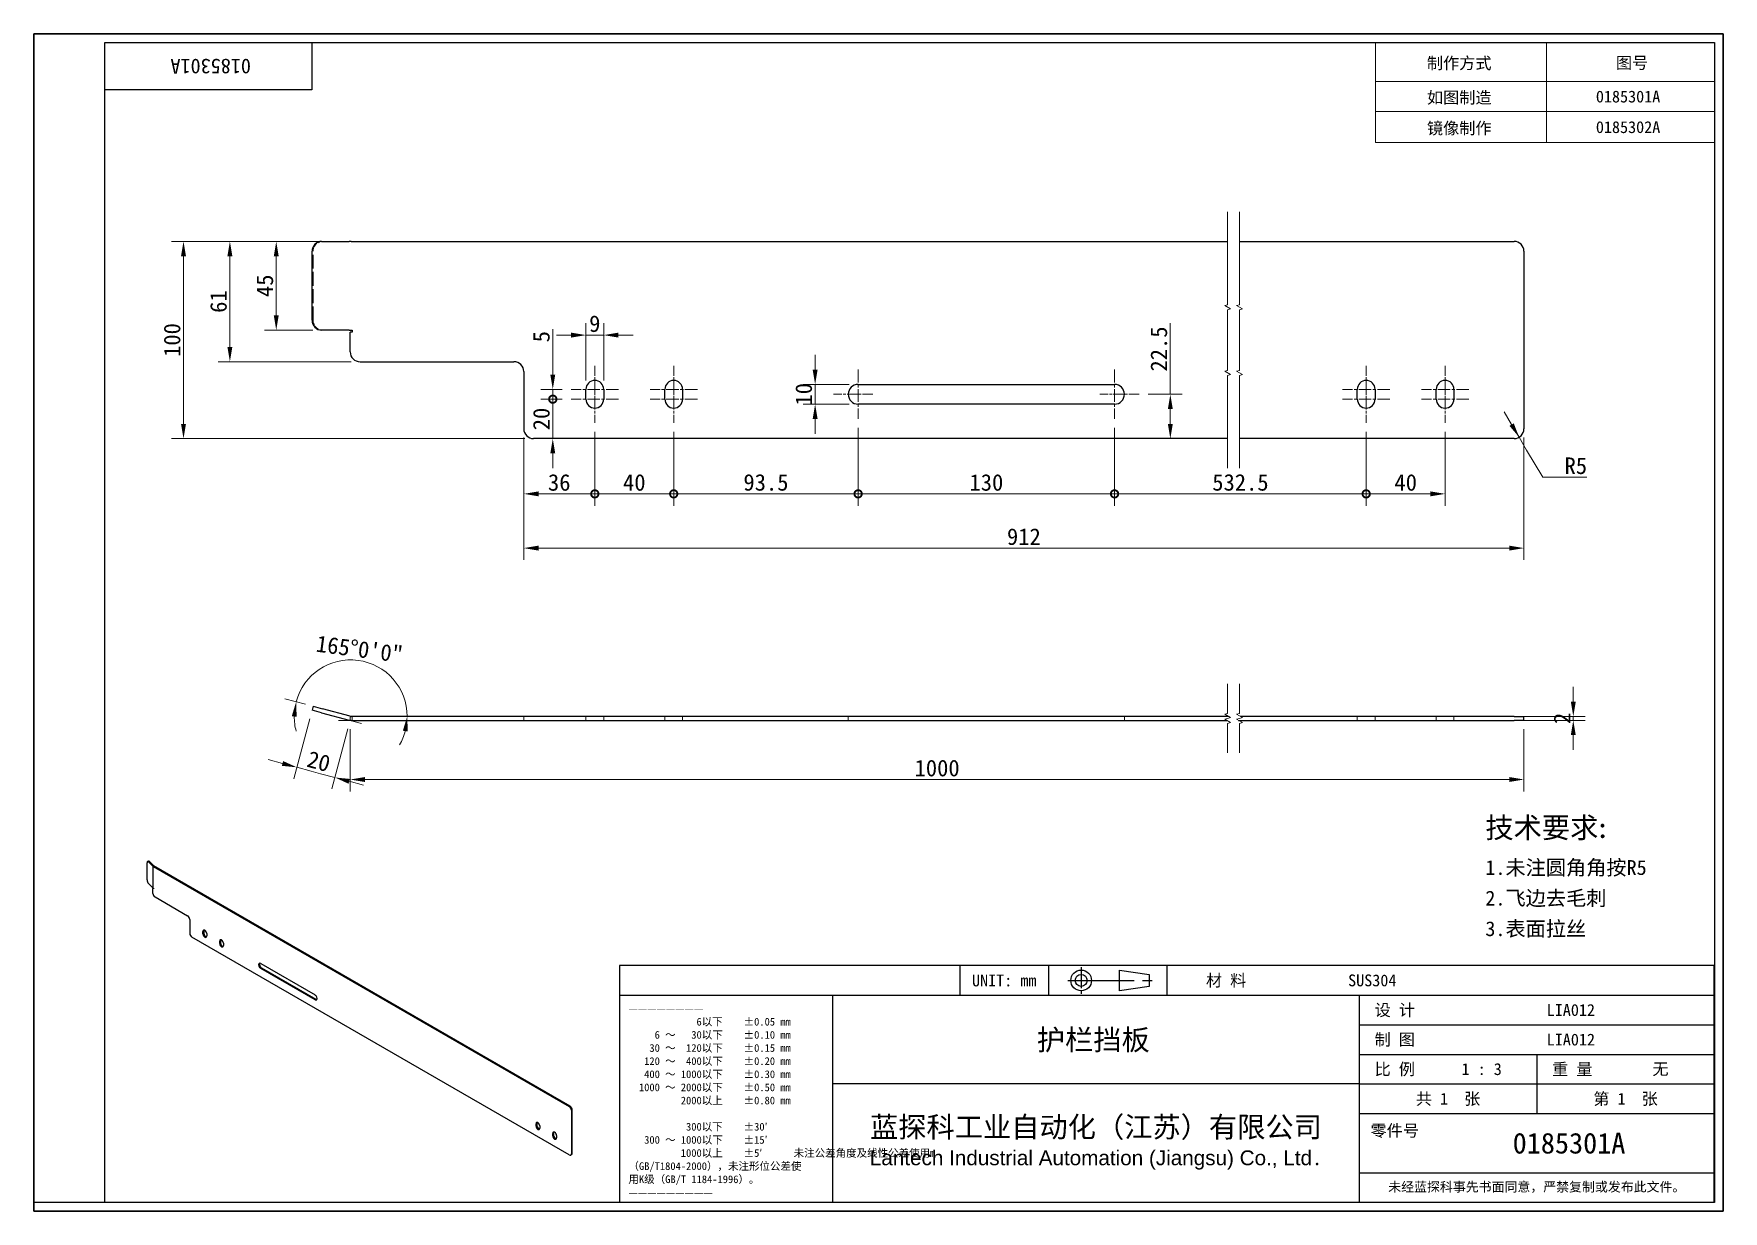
# Model space of a CAD drawing. Header units: millimetres. Extents: x 18 to 875, y 16 to 614.
import ezdxf
from ezdxf.enums import TextEntityAlignment as Align

# ---------------------------------------------------------------- set-up
doc = ezdxf.new("R2010")
doc.units = ezdxf.units.MM
doc.header["$LTSCALE"] = 3
doc.linetypes.add('CHAIN', pattern=[0.3543, 0.2362, -0.0295, 0.0591, -0.0295])
doc.linetypes.add('DASHED', pattern=[0.2067, 0.1654, -0.0413])
for name, color, linetype, lineweight in [('1', 7, 'Continuous', 18), ('可见 (ISO)', 7, 'Continuous', 25), ('可见窄的 (ISO)', 7, 'Continuous', 18), ('图框 (ISO)', 7, 'Continuous', 35), ('标题 (ISO)', 7, 'Continuous', 25)]:
    doc.layers.add(name, color=color, linetype=linetype, lineweight=lineweight)
for name, color, linetype, lineweight, true_color in [('中心标记 (ISO)', 1, 'CHAIN', 18, 0xc2ff0000), ('尺寸 (ISO)', 7, 'Continuous', 18, 0xc2008000), ('折线 (ISO)', 7, 'Continuous', 18, 0xc2008000), ('符号 (ISO)', 7, 'Continuous', 18, 0xc2008000), ('隐藏 (ISO)', 5, 'DASHED', 18, 0xc20000ff)]:
    doc.layers.add(name, color=color, linetype=linetype, lineweight=lineweight, true_color=true_color)
doc.styles.add('文本样式164', font='SimSun.ttf')
doc.styles.add('文本样式165', font='SimSun.ttf')
doc.styles.add('文本样式74', font='SimSun.ttf')
doc.styles.add('最新国标', font='simfang.ttf')
doc.styles.add('注释文本 (ISO)', font='simfang.ttf')
doc.dimstyles.new('默认 (GB)', dxfattribs={"dimscale": 3, "dimtxt": 2.8, "dimasz": 2.5, "dimexe": 2, "dimexo": 1.5, "dimgap": 0.5, "dimtad": 1, "dimtoh": 1, "dimdsep": 46, "dimtxsty": '最新国标', "dimcen": 0.09, "dimdle": 10, "dimaunit": 1, "dimadec": 3, "dimazin": 2, "dimtfac": 0.535714, "dimtdec": 3, "dimtmove": 0, "dimatfit": 3, "dimfxl": 1, "dimtolj": 1, "dimlwd": -1, "dimlwe": -1, "dimarcsym": 0})

# ---------------------------------------------------------------- blocks, each defined once
blk = doc.blocks.new('图框 最新国标')
at = {"layer": '图框 (ISO)'}
for p, q in [((6, 7), (6, 204.5)), ((6, 204.5), (291.5, 204.5)), ((291.5, 204.5), (291.5, 5.5)), ((6, 7), (6, 5.5)), ((6, 7), (6, 5.5)), ((291.5, 5.5), (6, 5.5))]:
    blk.add_line(p, q, dxfattribs=at)
at = {"layer": '图框 (ISO)', "color": 7, "linetype": 'Continuous', "lineweight": 25}
for p, q in [((18, 203), (290, 203)), ((18, 7), (18, 203)), ((18, 203), (290, 203)), ((53, 203), (53, 195)), ((290, 203), (290, 7)), ((290, 203), (290, 7)), ((53, 195), (18, 195)), ((290, 7), (6, 7)), ((290, 7), (18, 7))]:
    blk.add_line(p, q, dxfattribs=at)
at = {"layer": '图框 (ISO)', "style": '文本样式74'}
blk.add_attdef('零件代号_001', (42.7, 200.25), '', height=2.5, rotation=180, dxfattribs=at)
blk = doc.blocks.new('标题栏 最新国标')
at = {"layer": '标题 (ISO)'}
for p, q in [((381.98, -183.84), (196.98, -183.84)), ((196.98, -183.84), (196.98, -223.84)), ((254.48, -183.84), (254.48, -188.84)), ((269.48, -183.84), (269.48, -188.84)), ((281.48, -188.09), (281.48, -184.59)), ((281.48, -184.59), (286.48, -185.34)), ((286.48, -185.34), (286.48, -187.34)), ((289.48, -183.84), (289.48, -188.84)), ((381.98, -223.84), (381.98, -183.84)), ((383.48, -183.84), (383.48, -225.34)), ((286.48, -187.34), (281.48, -188.09)), ((196.98, -188.84), (381.98, -188.84)), ((232.98, -188.84), (232.98, -223.84)), ((321.98, -188.84), (321.98, -223.84)), ((321.98, -193.84), (381.98, -193.84)), ((321.98, -198.84), (381.98, -198.84)), ((351.98, -198.84), (351.98, -208.84)), ((321.98, -203.84), (232.98, -203.84)), ((321.98, -203.84), (381.98, -203.84)), ((321.98, -208.84), (381.98, -208.84)), ((321.98, -218.84), (381.98, -218.84)), ((196.98, -223.84), (381.98, -223.84)), ((383.48, -225.34), (196.98, -225.34))]:
    blk.add_line(p, q, dxfattribs=at)
at = {"layer": '标题 (ISO)', "linetype": 'CHAIN', "ltscale": 5.000333}
blk.add_line((274.98, -184.09), (274.98, -188.59), dxfattribs=at)
at = {"layer": '标题 (ISO)', "linetype": 'CHAIN', "ltscale": 15.834605}
blk.add_line((272.73, -186.34), (286.98, -186.34), dxfattribs=at)
at = {"layer": '标题 (ISO)'}
for radius in [1.75, 1]:
    blk.add_circle((274.98, -186.34), radius, dxfattribs=at)
at = {"layer": '1', "style": '文本样式164'}
for s, p in [('UNIT: mm', (261.98, -186.34)), ('材 料', (299.48, -186.34)), ('设 计', (327.98, -191.34)), ('制 图', (327.98, -196.34)), ('比 例', (327.98, -201.34)), ('重 量', (357.98, -201.34)), ('共 1  张', (336.98, -206.34)), ('第 1  张', (366.98, -206.34))]:
    blk.add_text(s, height=2, dxfattribs=at).set_placement(p, align=Align.MIDDLE_CENTER)
at = {"layer": '标题 (ISO)', "style": '注释文本 (ISO)'}
for s, insert, char_height, attachment_point, line_spacing_factor in [('————————\\P}\\fSimSun|b0|i0;{\\H1.3000;             6以下    ±0.05 mm\\P}\\fSimSun|b0|i0;{\\H1.3000;     6 ～   30以下    ±0.10 mm\\P}\\fSimSun|b0|i0;{\\H1.3000;    30 ～  120以下    ±0.15 mm\\P}\\fSimSun|b0|i0;{\\H1.3000;   120 ～  400以下    ±0.20 mm\\P}\\fSimSun|b0|i0;{\\H1.3000;   400 ～ 1000以下    ±0.30 mm\\P}\\fSimSun|b0|i0;{\\H1.3000;  1000 ～ 2000以下    ±0.50 mm\\P}\\fSimSun|b0|i0;{\\H1.3000;          2000以上    ±0.80 mm\\P}\\fSimSun|b0|i0;{\\H1.3000;\\P}\\fSimSun|b0|i0;{\\H1.3000;           300以下    ±30′\\P}\\fSimSun|b0|i0;{\\H1.3000;   300 ～ 1000以下    ±15′\\P}\\fSimSun|b0|i0;{\\H1.3000;          1000以上    ±5′}\\fSimSun|b0|i0;{\\H1.3000;      未注公差角度及线性公差使用m\\P}\\fSimSun|b0|i0;{\\H1.3000;（GB/T1804-2000），未注形位公差使\\P}\\fSimSun|b0|i0;{\\H1.3000;用K级（GB/T 1184-1996）。\\P}\\fSimSun|b0|i0;{\\H1.3000;—————————', (198.48, -206.63), 1.3, 4, 1.023913), ('{\\fMicrosoft YaHei|b0|i0|c134|p34;\\H1.75x;蓝探科工业自动化（江苏）有限公司\\P\\fArial|b0|i0|c0|p34;\\H0.71429x;Lantech Industrial Automation (Jiangsu) Co., Ltd\\fFangSong|b0|i0|c134|p49;.\\H1.15195x; }', (277.48, -213.84), 2, 5, 0.978695)]:
    blk.add_mtext(s, dxfattribs=dict(at, insert=insert, char_height=char_height, attachment_point=attachment_point, line_spacing_factor=line_spacing_factor))
at = {"layer": '标题 (ISO)', "attachment_point": 5, "style": '注释文本 (ISO)'}
for s, insert, char_height in [('\\fFangSong|b0|i0;零件号', (327.98, -211.84), 2), ('\\fSimSun|b0|i0;{\\H1.6000;未经蓝探科事先书面同意，严禁复制或发布此文件。}', (351.98, -221.34), 1.6)]:
    blk.add_mtext(s, dxfattribs=dict(at, insert=insert, char_height=char_height))
at = {"layer": '标题 (ISO)'}
for tag, p, height, style in [('材料_001', (320.09, -187.33), 2, '注释文本 (ISO)'), ('设计人_001', (353.65, -192.33), 2, '注释文本 (ISO)'), ('库存编号_001', (267.48, -198.12), 3.5, '文本样式165'), ('设计人_001', (353.65, -197.33), 2, '注释文本 (ISO)'), ('视图比例_001', (339.26, -202.33), 2, '注释文本 (ISO)'), ('质量\\P3;_001', (371.53, -202.3), 2, '注释文本 (ISO)'), ('零件代号_001', (347.9, -215.59), 3.5, '文本样式165')]:
    blk.add_attdef(tag, p, '', height=height, dxfattribs=dict(at, style=style))
blk = doc.blocks.new('*D5')
at = {"layer": 'Defpoints', "color": 0}
for p in [(178.95, 508.22), (140.92, 463.22), (163.93, 463.22)]:
    blk.add_point(p, dxfattribs=at)
at = {"layer": '尺寸 (ISO)', "color": 116, "true_color": 0x000000}
for p, q in [((174.45, 508.22), (134.92, 508.22)), ((140.92, 500.72), (140.92, 470.72)), ((159.43, 463.22), (134.92, 463.22))]:
    blk.add_line(p, q, dxfattribs=at)
for points in [[(139.67, 500.72), (142.17, 500.72), (140.92, 508.22)], [(139.67, 470.72), (142.17, 470.72), (140.92, 463.22)]]:
    blk.add_solid(points, dxfattribs=at)
at = {"layer": '尺寸 (ISO)', "insert": (135.17, 485.72), "char_height": 8.4, "attachment_point": 5, "rotation": 90, "style": '最新国标'}
blk.add_mtext('\\A1;45', dxfattribs=at)
blk = doc.blocks.new('*D6')
at = {"layer": 'Defpoints', "color": 0}
for p in [(178.95, 508.22), (117.42, 447.22), (183.42, 447.22)]:
    blk.add_point(p, dxfattribs=at)
at = {"layer": '尺寸 (ISO)', "color": 116, "true_color": 0x000000}
for p, q in [((174.45, 508.22), (111.42, 508.22)), ((117.42, 500.72), (117.42, 454.72)), ((178.92, 447.22), (111.42, 447.22))]:
    blk.add_line(p, q, dxfattribs=at)
for points in [[(116.17, 500.72), (118.67, 500.72), (117.42, 508.22)], [(116.17, 454.72), (118.67, 454.72), (117.42, 447.22)]]:
    blk.add_solid(points, dxfattribs=at)
at = {"layer": '尺寸 (ISO)', "insert": (111.67, 477.72), "char_height": 8.4, "attachment_point": 5, "rotation": 90, "style": '最新国标'}
blk.add_mtext('\\A1;61', dxfattribs=at)
blk = doc.blocks.new('*D7')
at = {"layer": 'Defpoints', "color": 0}
for p in [(178.95, 508.22), (93.9, 408.22), (271.42, 408.22)]:
    blk.add_point(p, dxfattribs=at)
at = {"layer": '尺寸 (ISO)', "color": 116, "true_color": 0x000000}
for p, q in [((174.45, 508.22), (87.9, 508.22)), ((93.9, 500.72), (93.9, 415.72)), ((266.92, 408.22), (87.9, 408.22))]:
    blk.add_line(p, q, dxfattribs=at)
for points in [[(92.65, 500.72), (95.15, 500.72), (93.9, 508.22)], [(92.65, 415.72), (95.15, 415.72), (93.9, 408.22)]]:
    blk.add_solid(points, dxfattribs=at)
at = {"layer": '尺寸 (ISO)', "insert": (88.15, 458.22), "char_height": 8.4, "attachment_point": 5, "rotation": 90, "style": '最新国标'}
blk.add_mtext('\\A1;100', dxfattribs=at)
blk = doc.blocks.new('_DotSmall')
at = {"color": 0, "linetype": 'ByBlock', "const_width": 0.5}
blk.add_lwpolyline([(-0.0625, 0, 1), (0.0625, 0, 1)], format="xyb", close=True, dxfattribs=at)
blk = doc.blocks.new('*D8')
at = {"layer": 'Defpoints', "color": 0}
for p in [(266.42, 413.22), (302.42, 416.22), (302.42, 380.22)]:
    blk.add_point(p, dxfattribs=at)
at = {"layer": '尺寸 (ISO)', "color": 116, "true_color": 0x000000}
for p, q in [((302.42, 411.72), (302.42, 374.22)), ((266.42, 408.72), (266.42, 374.22)), ((273.92, 380.22), (302.42, 380.22))]:
    blk.add_line(p, q, dxfattribs=at)
blk.add_solid([(273.92, 381.47), (273.92, 378.97), (266.42, 380.22)], dxfattribs=at)
at = {"layer": '尺寸 (ISO)', "color": 116, "true_color": 0x000000, "xscale": 7.5, "yscale": 7.5, "zscale": 7.5}
blk.add_blockref('_DotSmall', (302.42, 380.22), dxfattribs=at)
at = {"layer": '尺寸 (ISO)', "insert": (284.39, 385.96), "char_height": 8.4, "attachment_point": 5, "style": '最新国标'}
blk.add_mtext('\\A1;36', dxfattribs=at)
blk = doc.blocks.new('*D10')
at = {"layer": 'Defpoints', "color": 0}
for p in [(302.42, 416.22), (342.42, 416.22), (342.42, 380.22)]:
    blk.add_point(p, dxfattribs=at)
at = {"layer": '尺寸 (ISO)', "color": 116, "true_color": 0x000000}
for p, q in [((302.42, 411.72), (302.42, 374.22)), ((342.42, 411.72), (342.42, 374.22)), ((302.42, 380.22), (342.42, 380.22))]:
    blk.add_line(p, q, dxfattribs=at)
at = {"layer": '尺寸 (ISO)', "color": 116, "true_color": 0x000000, "xscale": 7.5, "yscale": 7.5, "zscale": 7.5, "rotation": 180}
blk.add_blockref('_DotSmall', (302.42, 380.22), dxfattribs=at)
at = {"layer": '尺寸 (ISO)', "color": 116, "true_color": 0x000000, "xscale": 7.5, "yscale": 7.5, "zscale": 7.5}
blk.add_blockref('_DotSmall', (342.42, 380.22), dxfattribs=at)
at = {"layer": '尺寸 (ISO)', "insert": (322.45, 385.96), "char_height": 8.4, "attachment_point": 5, "style": '最新国标'}
blk.add_mtext('\\A1;40', dxfattribs=at)
blk = doc.blocks.new('*D11')
at = {"layer": 'Defpoints', "color": 0}
for p in [(342.42, 416.22), (435.92, 418.22), (435.92, 380.22)]:
    blk.add_point(p, dxfattribs=at)
at = {"layer": '尺寸 (ISO)', "color": 116, "true_color": 0x000000}
for p, q in [((342.42, 411.72), (342.42, 374.22)), ((435.92, 413.72), (435.92, 374.22)), ((342.42, 380.22), (435.92, 380.22))]:
    blk.add_line(p, q, dxfattribs=at)
at = {"layer": '尺寸 (ISO)', "color": 116, "true_color": 0x000000, "xscale": 7.5, "yscale": 7.5, "zscale": 7.5, "rotation": 180}
blk.add_blockref('_DotSmall', (342.42, 380.22), dxfattribs=at)
at = {"layer": '尺寸 (ISO)', "color": 116, "true_color": 0x000000, "xscale": 7.5, "yscale": 7.5, "zscale": 7.5}
blk.add_blockref('_DotSmall', (435.92, 380.22), dxfattribs=at)
at = {"layer": '尺寸 (ISO)', "insert": (389.2, 385.99), "char_height": 8.4, "attachment_point": 5, "style": '最新国标'}
blk.add_mtext('\\A1;93.5', dxfattribs=at)
blk = doc.blocks.new('*D12')
at = {"layer": 'Defpoints', "color": 0}
for p in [(435.92, 418.22), (565.92, 418.22), (565.92, 380.22)]:
    blk.add_point(p, dxfattribs=at)
at = {"layer": '尺寸 (ISO)', "color": 116, "true_color": 0x000000}
for p, q in [((435.92, 413.72), (435.92, 374.22)), ((565.92, 413.72), (565.92, 374.22)), ((435.92, 380.22), (565.92, 380.22))]:
    blk.add_line(p, q, dxfattribs=at)
at = {"layer": '尺寸 (ISO)', "color": 116, "true_color": 0x000000, "xscale": 7.5, "yscale": 7.5, "zscale": 7.5, "rotation": 180}
blk.add_blockref('_DotSmall', (435.92, 380.22), dxfattribs=at)
at = {"layer": '尺寸 (ISO)', "color": 116, "true_color": 0x000000, "xscale": 7.5, "yscale": 7.5, "zscale": 7.5}
blk.add_blockref('_DotSmall', (565.92, 380.22), dxfattribs=at)
at = {"layer": '尺寸 (ISO)', "insert": (500.95, 385.96), "char_height": 8.4, "attachment_point": 5, "style": '最新国标'}
blk.add_mtext('\\A1;130', dxfattribs=at)
blk = doc.blocks.new('*D13')
at = {"layer": 'Defpoints', "color": 0}
for p in [(565.92, 418.22), (693.5, 416.22), (693.5, 380.22)]:
    blk.add_point(p, dxfattribs=at)
at = {"layer": '尺寸 (ISO)', "color": 116, "true_color": 0x000000}
for p, q in [((565.92, 413.72), (565.92, 374.22)), ((693.5, 411.72), (693.5, 374.22)), ((565.92, 380.22), (693.5, 380.22))]:
    blk.add_line(p, q, dxfattribs=at)
at = {"layer": '尺寸 (ISO)', "color": 116, "true_color": 0x000000, "xscale": 7.5, "yscale": 7.5, "zscale": 7.5, "rotation": 180}
blk.add_blockref('_DotSmall', (565.92, 380.22), dxfattribs=at)
at = {"layer": '尺寸 (ISO)', "color": 116, "true_color": 0x000000, "xscale": 7.5, "yscale": 7.5, "zscale": 7.5}
blk.add_blockref('_DotSmall', (693.5, 380.22), dxfattribs=at)
at = {"layer": '尺寸 (ISO)', "insert": (629.74, 385.99), "char_height": 8.4, "attachment_point": 5, "style": '最新国标'}
blk.add_mtext('\\A1;532.5', dxfattribs=at)
blk = doc.blocks.new('*D14')
at = {"layer": 'Defpoints', "color": 0}
for p in [(693.5, 416.22), (733.5, 416.22), (733.5, 380.22)]:
    blk.add_point(p, dxfattribs=at)
at = {"layer": '尺寸 (ISO)', "color": 116, "true_color": 0x000000}
for p, q in [((693.5, 411.72), (693.5, 374.22)), ((733.5, 411.72), (733.5, 374.22)), ((693.5, 380.22), (726, 380.22))]:
    blk.add_line(p, q, dxfattribs=at)
blk.add_solid([(726, 381.47), (726, 378.97), (733.5, 380.22)], dxfattribs=at)
at = {"layer": '尺寸 (ISO)', "color": 116, "true_color": 0x000000, "xscale": 7.5, "yscale": 7.5, "zscale": 7.5, "rotation": 180}
blk.add_blockref('_DotSmall', (693.5, 380.22), dxfattribs=at)
at = {"layer": '尺寸 (ISO)', "insert": (713.53, 385.96), "char_height": 8.4, "attachment_point": 5, "style": '最新国标'}
blk.add_mtext('\\A1;40', dxfattribs=at)
blk = doc.blocks.new('*D15')
at = {"layer": 'Defpoints', "color": 0}
for p in [(266.42, 413.22), (773.5, 413.22), (773.5, 352.72)]:
    blk.add_point(p, dxfattribs=at)
at = {"layer": '尺寸 (ISO)', "color": 116, "true_color": 0x000000}
for p, q in [((266.42, 408.72), (266.42, 346.72)), ((773.5, 408.72), (773.5, 346.72)), ((273.92, 352.72), (766, 352.72))]:
    blk.add_line(p, q, dxfattribs=at)
for points in [[(273.92, 353.97), (273.92, 351.47), (266.42, 352.72)], [(766, 353.97), (766, 351.47), (773.5, 352.72)]]:
    blk.add_solid(points, dxfattribs=at)
at = {"layer": '尺寸 (ISO)', "insert": (519.96, 358.47), "char_height": 8.4, "attachment_point": 5, "style": '最新国标'}
blk.add_mtext('\\A1;912', dxfattribs=at)
blk = doc.blocks.new('*D16')
at = {"layer": 'Defpoints', "color": 0}
for p in [(159.1, 270.57), (178.42, 265.39), (151.34, 241.59)]:
    blk.add_point(p, dxfattribs=at)
at = {"layer": '尺寸 (ISO)', "color": 116, "true_color": 0x000000}
for p, q in [((157.94, 266.22), (149.78, 235.79)), ((177.26, 261.04), (169.1, 230.62)), ((144.09, 243.53), (136.85, 245.47)), ((151.34, 241.59), (158.58, 239.65)), ((163.41, 238.35), (158.58, 239.65)), ((170.66, 236.41), (163.41, 238.35)), ((177.9, 234.47), (185.14, 232.53))]:
    blk.add_line(p, q, dxfattribs=at)
for points in [[(144.42, 244.74), (143.77, 242.32), (151.34, 241.59)], [(178.22, 235.68), (177.58, 233.26), (170.66, 236.41)]]:
    blk.add_solid(points, dxfattribs=at)
at = {"layer": '尺寸 (ISO)', "insert": (162.48, 244.55), "char_height": 8.4, "attachment_point": 5, "rotation": 345, "style": '最新国标'}
blk.add_mtext('\\A1;20', dxfattribs=at)
blk = doc.blocks.new('*D17')
at = {"layer": 'Defpoints', "color": 0}
for p in [(178.42, 265.39), (773.5, 265.39), (773.5, 235.39)]:
    blk.add_point(p, dxfattribs=at)
at = {"layer": '尺寸 (ISO)', "color": 116, "true_color": 0x000000}
for p, q in [((178.42, 260.89), (178.42, 229.39)), ((773.5, 260.89), (773.5, 229.39)), ((185.92, 235.39), (766, 235.39))]:
    blk.add_line(p, q, dxfattribs=at)
for points in [[(185.92, 236.64), (185.92, 234.14), (178.42, 235.39)], [(766, 236.64), (766, 234.14), (773.5, 235.39)]]:
    blk.add_solid(points, dxfattribs=at)
at = {"layer": '尺寸 (ISO)', "insert": (475.96, 241.14), "char_height": 8.4, "attachment_point": 5, "style": '最新国标'}
blk.add_mtext('\\A1;1000', dxfattribs=at)
blk = doc.blocks.new('*D18')
at = {"layer": 'Defpoints', "color": 0}
for p in [(768.5, 267.39), (768.5, 265.39), (798.5, 265.39)]:
    blk.add_point(p, dxfattribs=at)
at = {"layer": '尺寸 (ISO)', "color": 116, "true_color": 0x000000}
for p, q in [((798.5, 274.89), (798.5, 282.39)), ((773, 267.39), (804.5, 267.39)), ((798.5, 267.39), (798.5, 265.39)), ((773, 265.39), (804.5, 265.39)), ((798.5, 257.89), (798.5, 250.39))]:
    blk.add_line(p, q, dxfattribs=at)
for points in [[(797.25, 274.89), (799.75, 274.89), (798.5, 267.39)], [(797.25, 257.89), (799.75, 257.89), (798.5, 265.39)]]:
    blk.add_solid(points, dxfattribs=at)
at = {"layer": '尺寸 (ISO)', "insert": (792.8, 266.39), "char_height": 8.4, "attachment_point": 5, "rotation": 90, "style": '最新国标'}
blk.add_mtext('\\A1;2', dxfattribs=at)
blk = doc.blocks.new('*D19')
at = {"layer": 'Defpoints', "color": 0}
for p in [(768.5, 413.22), (771.04, 408.91)]:
    blk.add_point(p, dxfattribs=at)
at = {"layer": '尺寸 (ISO)', "color": 116, "true_color": 0x000000}
for p, q in [((767.23, 415.37), (763.42, 421.83)), ((768.5, 413.22), (771.04, 408.91)), ((771.04, 408.91), (774.85, 402.45)), ((782.98, 388.67), (774.85, 402.45)), ((805.34, 388.67), (782.98, 388.67))]:
    blk.add_line(p, q, dxfattribs=at)
blk.add_solid([(768.31, 416), (766.15, 414.73), (771.04, 408.91)], dxfattribs=at)
at = {"layer": '尺寸 (ISO)', "insert": (799.77, 394.42), "char_height": 8.4, "attachment_point": 5, "style": '最新国标'}
blk.add_mtext('\\A1;R5', dxfattribs=at)
blk = doc.blocks.new('*D20')
at = {"layer": 'Defpoints', "color": 0}
for p in [(306.92, 460.72), (297.92, 433.22), (306.92, 433.22)]:
    blk.add_point(p, dxfattribs=at)
at = {"layer": '尺寸 (ISO)', "color": 116, "true_color": 0x000000}
for p, q in [((297.92, 437.72), (297.92, 466.72)), ((306.92, 437.72), (306.92, 466.72)), ((290.42, 460.72), (282.92, 460.72)), ((297.92, 460.72), (306.92, 460.72)), ((314.42, 460.72), (321.92, 460.72))]:
    blk.add_line(p, q, dxfattribs=at)
for points in [[(290.42, 461.97), (290.42, 459.47), (297.92, 460.72)], [(314.42, 461.97), (314.42, 459.47), (306.92, 460.72)]]:
    blk.add_solid(points, dxfattribs=at)
at = {"layer": '尺寸 (ISO)', "insert": (302.42, 466.46), "char_height": 8.4, "attachment_point": 5, "style": '最新国标'}
blk.add_mtext('\\A1;9', dxfattribs=at)
blk = doc.blocks.new('*D21')
at = {"layer": 'Defpoints', "color": 0}
for p in [(435.92, 435.72), (414.13, 425.72), (435.92, 425.72)]:
    blk.add_point(p, dxfattribs=at)
at = {"layer": '尺寸 (ISO)', "color": 116, "true_color": 0x000000}
for p, q in [((414.13, 443.22), (414.13, 450.72)), ((431.42, 435.72), (408.13, 435.72)), ((414.13, 435.72), (414.13, 425.72)), ((431.42, 425.72), (408.13, 425.72)), ((414.13, 418.22), (414.13, 410.72))]:
    blk.add_line(p, q, dxfattribs=at)
for points in [[(412.88, 443.22), (415.38, 443.22), (414.13, 435.72)], [(412.88, 418.22), (415.38, 418.22), (414.13, 425.72)]]:
    blk.add_solid(points, dxfattribs=at)
at = {"layer": '尺寸 (ISO)', "insert": (408.38, 430.72), "char_height": 8.4, "attachment_point": 5, "rotation": 90, "style": '最新国标'}
blk.add_mtext('\\A1;10', dxfattribs=at)
blk = doc.blocks.new('表格1')
at = {"layer": '符号 (ISO)'}
for p, q in [((232.72, 203), (290, 203)), ((232.72, 203), (232.72, 196.46)), ((261.65, 203), (261.65, 196.46)), ((290, 203), (290, 196.46)), ((232.72, 196.46), (290, 196.46)), ((232.72, 196.46), (232.72, 186.11)), ((261.65, 196.46), (261.65, 186.11)), ((290, 196.46), (290, 186.11)), ((232.72, 191.34), (290, 191.34)), ((232.72, 186.11), (290, 186.11))]:
    blk.add_line(p, q, dxfattribs=at)
at = {"layer": '符号 (ISO)', "char_height": 2, "attachment_point": 7, "style": '注释文本 (ISO)'}
for s, insert in [('制作方式', (241.43, 198.32)), ('图号', (273.37, 198.38)), ('如图制造', (241.44, 192.5)), ('0185301A', (269.98, 192.86)), ('镜像制作', (241.43, 187.31)), ('0185302A', (269.98, 187.69))]:
    blk.add_mtext(s, dxfattribs=dict(at, insert=insert))
blk = doc.blocks.new('*D23')
at = {"layer": 'Defpoints', "color": 0}
for p in [(578.42, 430.72), (594.2, 408.22), (601.82, 408.22)]:
    blk.add_point(p, dxfattribs=at)
at = {"layer": '尺寸 (ISO)', "color": 116, "true_color": 0x000000}
for p, q in [((594.2, 430.72), (594.2, 466.75)), ((582.92, 430.72), (600.2, 430.72)), ((594.2, 415.72), (594.2, 423.22))]:
    blk.add_line(p, q, dxfattribs=at)
for points in [[(592.95, 423.22), (595.45, 423.22), (594.2, 430.72)], [(592.95, 415.72), (595.45, 415.72), (594.2, 408.22)]]:
    blk.add_solid(points, dxfattribs=at)
at = {"layer": '尺寸 (ISO)', "insert": (588.43, 453.66), "char_height": 8.4, "attachment_point": 5, "rotation": 90, "style": '最新国标'}
blk.add_mtext('\\A1;22.5', dxfattribs=at)
blk = doc.blocks.new('*D24')
at = {"layer": 'Defpoints', "color": 0}
for p in [(281.11, 428.22), (290.42, 428.22), (271.42, 408.22)]:
    blk.add_point(p, dxfattribs=at)
at = {"layer": '尺寸 (ISO)', "color": 116, "true_color": 0x000000}
for p, q in [((285.92, 428.22), (275.11, 428.22)), ((281.11, 415.72), (281.11, 428.22)), ((281.11, 408.22), (281.11, 415.72)), ((281.11, 400.72), (281.11, 393.22))]:
    blk.add_line(p, q, dxfattribs=at)
blk.add_solid([(279.86, 400.72), (282.36, 400.72), (281.11, 408.22)], dxfattribs=at)
at = {"layer": '尺寸 (ISO)', "color": 116, "true_color": 0x000000, "xscale": 7.5, "yscale": 7.5, "zscale": 7.5, "rotation": 270}
blk.add_blockref('_DotSmall', (281.11, 428.22), dxfattribs=at)
at = {"layer": '尺寸 (ISO)', "insert": (275.37, 418.19), "char_height": 8.4, "attachment_point": 5, "rotation": 90, "style": '最新国标'}
blk.add_mtext('\\A1;20', dxfattribs=at)
blk = doc.blocks.new('*D25')
at = {"layer": 'Defpoints', "color": 0}
for p in [(281.11, 433.22), (290.42, 433.22), (290.42, 428.22)]:
    blk.add_point(p, dxfattribs=at)
at = {"layer": '尺寸 (ISO)', "color": 116, "true_color": 0x000000}
for p, q in [((281.11, 440.72), (281.11, 463.75)), ((285.92, 433.22), (275.11, 433.22)), ((281.11, 428.22), (281.11, 433.22)), ((285.92, 428.22), (275.11, 428.22)), ((281.11, 428.22), (281.11, 420.72))]:
    blk.add_line(p, q, dxfattribs=at)
blk.add_solid([(279.86, 440.72), (282.36, 440.72), (281.11, 433.22)], dxfattribs=at)
at = {"layer": '尺寸 (ISO)', "color": 116, "true_color": 0x000000, "xscale": 7.5, "yscale": 7.5, "zscale": 7.5, "rotation": 90}
blk.add_blockref('_DotSmall', (281.11, 428.22), dxfattribs=at)
at = {"layer": '尺寸 (ISO)', "insert": (275.37, 459.92), "char_height": 8.4, "attachment_point": 5, "rotation": 90, "style": '最新国标'}
blk.add_mtext('\\A1;5', dxfattribs=at)
blk = doc.blocks.new('*D26')
at = {"layer": 'Defpoints', "color": 0}
for p in [(195.11, 290.86), (160.1, 272.37), (178.68, 267.39), (207.33, 267.39)]:
    blk.add_point(p, dxfattribs=at)
at = {"layer": '尺寸 (ISO)', "color": 116, "true_color": 0x000000}
blk.add_line((155.76, 273.53), (145.22, 276.36), dxfattribs=at)
for start, end in [(0, 165), (180.04317, 195.08634), (329.91366, 344.95683)]:
    blk.add_arc((178.68, 267.39), 28.65, start, end, dxfattribs=at)
for points in [[(148.8, 267.53), (151.27, 267.2), (151.01, 274.8)], [(205.11, 260.12), (207.59, 259.79), (207.33, 267.39)]]:
    blk.add_solid(points, dxfattribs=at)
at = {"layer": '尺寸 (ISO)', "insert": (183.17, 301.49), "char_height": 8.4, "attachment_point": 5, "rotation": 352.5, "style": '最新国标'}
blk.add_mtext('\\A1;165°0\'0"', dxfattribs=at)

msp = doc.modelspace()

# ---------------------------------------------------------------- linework, layer by layer
at = {"layer": '中心标记 (ISO)', "ltscale": 7.222748}
for p, q in [((302.4199, 445.2162), (302.4199, 425.7162)), ((342.4199, 445.2162), (342.4199, 425.7162)), ((693.4999, 445.2162), (693.4999, 425.7162)), ((733.4999, 445.2162), (733.4999, 425.7162)), ((302.4199, 435.7162), (302.4199, 416.2162)), ((342.4199, 435.7162), (342.4199, 416.2162)), ((693.4999, 435.7162), (693.4999, 416.2162)), ((733.4999, 435.7162), (733.4999, 416.2162))]:
    msp.add_line(p, q, dxfattribs=at)
at = {"layer": '中心标记 (ISO)', "ltscale": 9.259962}
for p, q in [((435.9199, 443.2162), (435.9199, 418.2162)), ((565.9199, 443.2162), (565.9199, 418.2162))]:
    msp.add_line(p, q, dxfattribs=at)
at = {"layer": '中心标记 (ISO)', "ltscale": 8.88956}
for p, q in [((314.4199, 433.2162), (290.4199, 433.2162)), ((354.4199, 433.2162), (330.4199, 433.2162)), ((705.4999, 433.2162), (681.4999, 433.2162)), ((745.4999, 433.2162), (721.4999, 433.2162)), ((314.4199, 428.2162), (290.4199, 428.2162)), ((354.4199, 428.2162), (330.4199, 428.2162)), ((705.4999, 428.2162), (681.4999, 428.2162)), ((745.4999, 428.2162), (721.4999, 428.2162))]:
    msp.add_line(p, q, dxfattribs=at)
at = {"layer": '中心标记 (ISO)', "ltscale": 7.407949}
for p, q in [((443.4199, 430.7162), (423.4199, 430.7162)), ((578.4199, 430.7162), (558.4199, 430.7162))]:
    msp.add_line(p, q, dxfattribs=at)
at = {"layer": '可见 (ISO)'}
for p, q in [((163.931, 508.2162), (177.9112, 508.2162)), ((178.9465, 508.2162), (177.9112, 508.2162)), ((178.9465, 508.2162), (623.2497, 508.2162)), ((629.2497, 508.2162), (768.4999, 508.2162)), ((159.1014, 468.2162), (159.1014, 503.2162)), ((773.4999, 503.2162), (773.4999, 413.2162)), ((177.9112, 463.2162), (163.931, 463.2162)), ((177.9112, 463.2162), (178.9465, 463.2162)), ((178.9465, 463.2162), (179.4199, 463.2162)), ((179.4199, 463.2162), (179.4199, 462.2162)), ((178.4199, 452.2162), (178.4199, 462.2162)), ((179.4199, 462.2162), (178.4199, 462.2162)), ((183.4199, 447.2162), (261.4199, 447.2162)), ((266.4199, 442.2162), (266.4199, 413.2162)), ((297.9199, 428.2162), (297.9199, 433.2162)), ((306.9199, 433.2162), (306.9199, 428.2162)), ((337.9199, 428.2162), (337.9199, 433.2162)), ((346.9199, 433.2162), (346.9199, 428.2162)), ((435.9199, 435.7162), (565.9199, 435.7162)), ((688.9999, 428.2162), (688.9999, 433.2162)), ((697.9999, 433.2162), (697.9999, 428.2162)), ((728.9999, 428.2162), (728.9999, 433.2162)), ((737.9999, 433.2162), (737.9999, 428.2162)), ((565.9199, 425.7162), (435.9199, 425.7162)), ((623.2497, 408.2162), (271.4199, 408.2162)), ((768.4999, 408.2162), (629.2497, 408.2162)), ((159.619, 272.4975), (159.1014, 270.5656)), ((163.931, 269.2715), (159.1014, 270.5656)), ((159.619, 272.4975), (164.4486, 271.2034)), ((163.931, 269.2715), (177.9112, 265.5256)), ((178.4289, 267.4574), (164.4486, 271.2034)), ((623.7138, 267.3893), (178.9465, 267.3893)), ((768.4999, 267.3893), (629.7138, 267.3893)), ((768.4999, 267.3893), (773.4999, 267.3893)), ((773.4999, 265.3893), (773.4999, 267.3893)), ((178.4199, 265.3893), (178.4199, 265.4241)), ((178.9465, 265.3893), (178.4199, 265.3893)), ((178.9465, 265.3893), (622.7856, 265.3893)), ((628.7856, 265.3893), (768.4999, 265.3893)), ((773.4999, 265.3893), (768.4999, 265.3893)), ((75.4047, 184.5808), (75.4047, 193.154)), ((76.2, 194.0002), (75.6804, 193.827)), ((76.1547, 193.6287), (78.3257, 191.4577)), ((78.8453, 191.6309), (76.6743, 193.8019)), ((78.5164, 191.3142), (289.4761, 69.5166)), ((289.9003, 69.7616), (78.9407, 191.5592)), ((78.3257, 180.435), (76.1547, 182.606)), ((78.4047, 180.1111), (78.6168, 180.2335)), ((78.4047, 177.6616), (78.4047, 180.1111)), ((78.6168, 179.9886), (78.4047, 180.1111)), ((78.5164, 180.2915), (78.6168, 180.2335)), ((78.6168, 180.2335), (78.6168, 179.9886)), ((79.4654, 175.8245), (96.0117, 166.2714)), ((97.0723, 164.4343), (97.0723, 157.3308)), ((289.4761, 45.0217), (98.133, 155.4937)), ((103.7545, 157.1471), (103.7545, 158.3718)), ((104.1787, 158.6168), (104.1787, 157.392)), ((105.6637, 157.2696), (105.6637, 156.0448)), ((112.2398, 152.2481), (112.2398, 153.4729)), ((112.664, 153.7178), (112.664, 152.4931)), ((114.149, 152.3706), (114.149, 151.1458)), ((133.0287, 142.0827), (160.6059, 126.1611)), ((160.6059, 123.7116), (133.0287, 139.6332)), ((133.453, 139.8782), (161.0301, 123.9565)), ((272.6116, 59.6574), (272.6116, 60.8822)), ((273.0358, 61.1271), (273.0358, 59.9024)), ((290.5367, 67.6795), (290.5367, 45.6341)), ((290.961, 45.879), (290.961, 67.9244)), ((274.5208, 59.7799), (274.5208, 58.5551)), ((281.0969, 54.7584), (281.0969, 55.9832)), ((281.5211, 56.2281), (281.5211, 55.0034)), ((283.0061, 54.8809), (283.0061, 53.6562)), ((290.6503, 45.1924), (290.2261, 44.9474))]:
    msp.add_line(p, q, dxfattribs=at)
for centre, radius, start, end in [((768.4999, 503.2162), 5, 0, 90), ((183.4199, 452.2162), 5, 180, 270), ((261.4199, 442.2162), 5, 0, 90), ((302.4199, 433.2162), 4.5, 0, 180), ((342.4199, 433.2162), 4.5, 0, 180), ((693.4999, 433.2162), 4.5, 0, 180), ((733.4999, 433.2162), 4.5, 0, 180), ((435.9199, 430.7162), 5, 90, 270), ((565.9199, 430.7162), 5, 270, 90), ((302.4199, 428.2162), 4.5, 180, 0), ((342.4199, 428.2162), 4.5, 180, 0), ((693.4999, 428.2162), 4.5, 180, 0), ((733.4999, 428.2162), 4.5, 180, 0), ((271.4199, 413.2162), 5, 180, 270), ((768.4999, 413.2162), 5, 270, 0), ((178.9465, 269.3893), 4, 255, 270), ((178.9465, 269.3893), 2, 255, 270)]:
    msp.add_arc(centre, radius, start, end, dxfattribs=at)
for centre, major_axis, ratio, start_param, end_param in [((163.931, 503.2162), (0, 5), 0.96592583, 0, 1.57079633), ((163.931, 468.2162), (0, -5), 0.96592583, 4.71238898, 6.28318531), ((76.1547, 192.404), (-0.4743, 1.423), 0.40824829, 5.5984661, 7.16926243), ((76.6743, 192.5772), (-0.4743, 1.423), 0.40824829, 5.5984661, 6.28318531), ((79.3649, 191.8041), (1.2, 0), 0.57735027, 3.66519143, 3.92699082), ((79.3649, 191.8041), (-0.6, 0), 0.57735027, 0.52359878, 0.78539816), ((76.1547, 183.8308), (-0.4743, 1.423), 0.40824829, 0.88607712, 2.45687345), ((79.3649, 180.7814), (-1.2, 0), 0.57735027, 0.52359878, 0.78539816), ((79.4654, 177.0492), (-0.75, 1.299), 0.57735027, 0.78539816, 2.35619449), ((96.0117, 165.0467), (-0.75, 1.299), 0.57735027, 3.92699082, 5.49778714), ((98.133, 156.7184), (-0.75, 1.299), 0.57735027, 0.78539816, 2.35619449), ((104.7091, 157.8207), (-0.675, 1.1691), 0.57735027, 3.92699082, 7.06858347), ((104.7091, 156.596), (0.675, -1.1691), 0.57735027, 3.92699082, 7.06858347), ((105.1333, 158.0657), (-0.675, 1.1691), 0.57735027, 0.31968726, 0.78539816), ((105.1333, 156.8409), (0.675, -1.1691), 0.57735027, 3.92699082, 5.96349805), ((113.1944, 152.9217), (-0.675, 1.1691), 0.57735027, 3.92699082, 7.06858347), ((113.1944, 151.697), (0.675, -1.1691), 0.57735027, 3.92699082, 7.06858347), ((113.6186, 153.1667), (-0.675, 1.1691), 0.57735027, 0.31968726, 0.78539816), ((113.6186, 151.9419), (0.675, -1.1691), 0.57735027, 3.92699082, 5.96349805), ((133.0287, 140.858), (-0.75, 1.299), 0.57735027, 5.49778714, 8.6393798), ((133.453, 141.1029), (-0.75, 1.299), 0.57735027, 0.28675655, 2.35619449), ((160.6059, 124.9363), (0.75, -1.299), 0.57735027, 5.49778714, 8.6393798), ((161.0301, 125.1813), (0.75, -1.299), 0.57735027, 5.49778714, 5.99642875), ((289.4761, 68.2919), (0.75, -1.299), 0.57735027, 0.78539816, 2.35619449), ((289.9003, 68.5368), (-0.75, 1.299), 0.57735027, 3.92699082, 5.49778714), ((273.5662, 60.331), (-0.675, 1.1691), 0.57735027, 3.92699082, 7.06858347), ((273.9904, 60.576), (-0.675, 1.1691), 0.57735027, 0.31968726, 0.78539816), ((273.5662, 59.1063), (0.675, -1.1691), 0.57735027, 3.92699082, 7.06858347), ((273.9904, 59.3512), (0.675, -1.1691), 0.57735027, 3.92699082, 5.96349805), ((282.0515, 55.432), (-0.675, 1.1691), 0.57735027, 3.92699082, 7.06858347), ((282.0515, 54.2073), (0.675, -1.1691), 0.57735027, 3.92699082, 7.06858347), ((282.4757, 55.677), (-0.675, 1.1691), 0.57735027, 0.31968726, 0.78539816), ((282.4757, 54.4522), (0.675, -1.1691), 0.57735027, 3.92699082, 5.96349805), ((289.4761, 46.2464), (0.75, -1.299), 0.57735027, 5.49778714, 7.06858347), ((289.9003, 46.4914), (0.75, -1.299), 0.57735027, 0, 0.78539816)]:
    msp.add_ellipse(centre, major_axis=major_axis, ratio=ratio, start_param=start_param, end_param=end_param, dxfattribs=at)
at = {"layer": '可见窄的 (ISO)'}
for p, q in [((76.1547, 193.6287), (76.6743, 193.8019)), ((78.3257, 191.4577), (78.8453, 191.6309)), ((78.3257, 180.435), (78.3257, 191.4577)), ((78.9407, 191.5592), (78.5164, 191.3142)), ((78.5164, 191.3142), (78.5164, 180.2915)), ((103.7545, 158.3718), (104.1787, 158.6168)), ((103.7545, 157.1471), (104.1787, 157.392)), ((112.2398, 153.4729), (112.664, 153.7178)), ((112.2398, 152.2481), (112.664, 152.4931)), ((133.453, 139.8782), (133.0287, 139.6332)), ((161.0301, 123.9565), (160.6059, 123.7116)), ((289.9003, 69.7616), (289.4761, 69.5166)), ((272.6116, 60.8822), (273.0358, 61.1271)), ((290.5367, 67.6795), (290.961, 67.9244)), ((272.6116, 59.6574), (273.0358, 59.9024)), ((281.0969, 55.9832), (281.5211, 56.2281)), ((281.0969, 54.7584), (281.5211, 55.0034)), ((290.961, 45.879), (290.5367, 45.6341))]:
    msp.add_line(p, q, dxfattribs=at)
at = {"layer": '尺寸 (ISO)'}
for q in [(172.4199, 265.3893), (172.4199, 265.3893), (184.2154, 263.8363), (184.2154, 263.8363)]:
    msp.add_line((178.4199, 265.3893), q, dxfattribs=at)
at = {"layer": '折线 (ISO)', "flags": 128}
for points in [[(623.2497, 393.2162), (623.2497, 440.2816), (624.7497, 440.6835), (621.7497, 442.4156), (623.2497, 442.8175), (623.2497, 473.6149), (624.7497, 474.0169), (621.7497, 475.7489), (623.2497, 476.1508), (623.2497, 523.2162)], [(629.2497, 393.2162), (629.2497, 440.2816), (630.7497, 440.6835), (627.7497, 442.4156), (629.2497, 442.8175), (629.2497, 473.6149), (630.7497, 474.0169), (627.7497, 475.7489), (629.2497, 476.1508), (629.2497, 523.2162)], [(623.2497, 248.8534), (623.2497, 263.8534), (624.7497, 264.2553), (621.7497, 265.9873), (623.2497, 266.3893), (623.2497, 266.3893), (624.7497, 266.7912), (621.7497, 268.5232), (623.2497, 268.9252), (623.2497, 283.9252)], [(629.2497, 248.8534), (629.2497, 263.8534), (630.7497, 264.2553), (627.7497, 265.9873), (629.2497, 266.3893), (629.2497, 266.3893), (630.7497, 266.7912), (627.7497, 268.5232), (629.2497, 268.9252), (629.2497, 283.9252)]]:
    msp.add_lwpolyline(points, dxfattribs=at)
at = {"layer": '隐藏 (ISO)', "ltscale": 14.110627}
msp.add_line((159.619, 468.2162), (159.619, 503.2162), dxfattribs=at)
at = {"layer": '隐藏 (ISO)', "ltscale": 0.334244}
msp.add_line((178.4199, 267.3893), (178.9465, 267.3893), dxfattribs=at)
at = {"layer": '隐藏 (ISO)', "ltscale": 1.247593}
msp.add_line((178.4199, 265.4241), (178.4199, 267.3893), dxfattribs=at)
at = {"layer": '隐藏 (ISO)', "ltscale": 1.269698}
for p, q in [((179.4199, 265.3893), (179.4199, 267.3893)), ((266.4199, 267.3893), (266.4199, 265.3893)), ((297.9199, 265.3893), (297.9199, 267.3893)), ((306.9199, 265.3893), (306.9199, 267.3893)), ((337.9199, 265.3893), (337.9199, 267.3893)), ((346.9199, 265.3893), (346.9199, 267.3893)), ((430.9199, 267.3893), (430.9199, 265.3893)), ((570.9199, 267.3893), (570.9199, 265.3893)), ((688.9999, 265.3893), (688.9999, 267.3893)), ((697.9999, 265.3893), (697.9999, 267.3893)), ((728.9999, 265.3893), (728.9999, 267.3893)), ((737.9999, 265.3893), (737.9999, 267.3893))]:
    msp.add_line(p, q, dxfattribs=at)
at = {"layer": '隐藏 (ISO)', "ltscale": 4.986384}
for centre, major_axis, start_param, end_param in [((164.4486, 503.2162), (0, 5), 0, 1.57079633), ((164.4486, 468.2162), (0, -5), 4.71238898, 6.28318531)]:
    msp.add_ellipse(centre, major_axis=major_axis, ratio=0.96592583, start_param=start_param, end_param=end_param, dxfattribs=at)

# ---------------------------------------------------------------- block references
at = {"xscale": 3, "yscale": 3, "zscale": 3}
msp.add_blockref('图框 最新国标', (0, 0), dxfattribs=at).add_auto_attribs({'零件代号_001': '0185301A'})
msp.add_blockref('表格1', (0, 0), dxfattribs=at)
ref = msp.add_blockref('标题栏 最新国标', (-275.9476, 692.5328), dxfattribs=dict(xscale=3, yscale=3, zscale=3))
ref.add_attrib('零件代号_001', '0185301A', (767.7612, 45.75), dxfattribs={"layer": '标题 (ISO)', "height": 10.5, "style": '文本样式165'})
ref.add_attrib('库存编号_001', '护栏挡板', (526.4958, 98.162), dxfattribs={"layer": '标题 (ISO)', "height": 10.5, "style": '文本样式165'})
ref.add_attrib('质量\\P3;_001', '无', (838.6286, 85.62), dxfattribs={"layer": '标题 (ISO)', "height": 6, "style": '注释文本 (ISO)'})
ref.add_attrib('视图比例_001', '1 : 3', (741.84, 85.5514), dxfattribs={"layer": '标题 (ISO)', "height": 6, "style": '注释文本 (ISO)'})
ref.add_attrib('设计人_001', 'LIA012', (785.0057, 115.5343), dxfattribs={"layer": '标题 (ISO)', "height": 6, "style": '注释文本 (ISO)'})
ref.add_attrib('设计人_001', 'LIA012', (785.0057, 100.5343), dxfattribs={"layer": '标题 (ISO)', "height": 6, "style": '注释文本 (ISO)'})
ref.add_attrib('材料_001', 'SUS304', (684.3343, 130.5343), dxfattribs={"layer": '标题 (ISO)', "height": 6, "style": '注释文本 (ISO)'})

# ---------------------------------------------------------------- texts
at = {"layer": '符号 (ISO)', "insert": (753.9067, 185.7032), "char_height": 6, "width": 89.824562, "attachment_point": 4, "line_spacing_factor": 1.240703, "style": '注释文本 (ISO)'}
msp.add_mtext('{\\H1.75x;技术要求\\fCalibri|b0|i0|c0|p34;:\\fFangSong|b0|i0|c134|p49;\\P\\H0.71429x;1.未注圆角角按R5\\P2.飞边去毛刺\\P3.表面拉丝}', dxfattribs=at)

# ---------------------------------------------------------------- dimensions: what is measured, and where the dimension line sits
at = {"layer": '尺寸 (ISO)', "color": 116, "true_color": 0x00803f}
for base, p1, p2, angle, override, picture, middle in [((93.9009, 408.2162), (178.9465, 508.2162), (271.4199, 408.2162), 270, {"dimgap": 0.5, "dimtoh": 0, "dimdec": 2, "dimtol": 0, "dimlim": 0, "dimtp": 0, "dimtm": 0, "dimtdec": 3, "dimtofl": 0, "dimatfit": 1}, '*D7', (93.9009, 458.2162)), ((117.4199, 447.2162), (178.9465, 508.2162), (183.4199, 447.2162), 270, {"dimgap": 0.5, "dimtoh": 0, "dimdec": 2, "dimtol": 0, "dimlim": 0, "dimtp": 0, "dimtm": 0, "dimtdec": 3, "dimtofl": 0, "dimatfit": 1}, '*D6', (117.4199, 477.7162)), ((140.9211, 463.2162), (178.9465, 508.2162), (163.931, 463.2162), 90, {"dimgap": 0.5, "dimtoh": 0, "dimdec": 2, "dimtol": 0, "dimlim": 0, "dimtp": 0, "dimtm": 0, "dimtdec": 3, "dimtofl": 0, "dimatfit": 1}, '*D5', (140.9211, 485.7162)), ((306.9199, 460.7162), (297.9199, 433.2162), (306.9199, 433.2162), 180, {"dimgap": 0.5, "dimtoh": 0, "dimdec": 2, "dimtol": 0, "dimlim": 0, "dimtp": 0, "dimtm": 0, "dimtdec": 3, "dimtofl": 1, "dimatfit": 1}, '*D20', (302.4199, 460.7162)), ((281.1133, 433.2162), (290.4199, 428.2162), (290.4199, 433.2162), 90, {"dimgap": 0.5, "dimtoh": 0, "dimdec": 2, "dimblk1": 'DotSmall', "dimsah": 1, "dimdle": 0, "dimtol": 0, "dimlim": 0, "dimtp": 0, "dimtm": 0, "dimtdec": 3, "dimtofl": 1, "dimatfit": 1}, '*D25', (281.1133, 459.9181)), ((594.1971, 408.2162), (578.4199, 430.7162), (601.8158, 408.2162), 90, {"dimgap": 0.5, "dimtoh": 0, "dimdec": 2, "dimse2": 1, "dimtol": 0, "dimlim": 0, "dimtp": 0, "dimtm": 0, "dimtdec": 3, "dimtofl": 0, "dimatfit": 2}, '*D23', (594.1971, 453.661)), ((414.129, 425.7162), (435.9199, 435.7162), (435.9199, 425.7162), 270, {"dimgap": 0.5, "dimtoh": 0, "dimdec": 2, "dimtol": 0, "dimlim": 0, "dimtp": 0, "dimtm": 0, "dimtdec": 3, "dimtofl": 1, "dimatfit": 1}, '*D21', (414.129, 430.7162)), ((281.1133, 428.2162), (271.4199, 408.2162), (290.4199, 428.2162), 90, {"dimgap": 0.5, "dimtoh": 0, "dimdec": 2, "dimblk2": 'DotSmall', "dimsah": 1, "dimdle": 0, "dimse1": 1, "dimtol": 0, "dimlim": 0, "dimtp": 0, "dimtm": 0, "dimtdec": 3, "dimtofl": 0}, '*D24', (281.1133, 418.1862)), ((302.4199, 380.2162), (266.4199, 413.2162), (302.4199, 416.2162), 180, {"dimgap": 0.5, "dimtoh": 0, "dimdec": 2, "dimblk2": 'DotSmall', "dimsah": 1, "dimdle": 0, "dimtol": 0, "dimlim": 0, "dimtp": 0, "dimtm": 0, "dimtdec": 3, "dimtofl": 0, "dimatfit": 1}, '*D8', (284.3899, 380.2162)), ((342.4199, 380.2162), (302.4199, 416.2162), (342.4199, 416.2162), 180, {"dimgap": 0.5, "dimtoh": 0, "dimdec": 2, "dimblk1": 'DotSmall', "dimblk2": 'DotSmall', "dimsah": 1, "dimdle": 0, "dimtol": 0, "dimlim": 0, "dimtp": 0, "dimtm": 0, "dimtdec": 3, "dimtofl": 0, "dimatfit": 1}, '*D10', (322.4499, 380.2162)), ((435.9199, 380.2162), (342.4199, 416.2162), (435.9199, 418.2162), 180, {"dimgap": 0.5, "dimtoh": 0, "dimdec": 2, "dimblk1": 'DotSmall', "dimblk2": 'DotSmall', "dimsah": 1, "dimdle": 0, "dimtol": 0, "dimlim": 0, "dimtp": 0, "dimtm": 0, "dimtdec": 3, "dimtofl": 0, "dimatfit": 1}, '*D11', (389.1999, 380.2162)), ((565.9199, 380.2162), (435.9199, 418.2162), (565.9199, 418.2162), 180, {"dimgap": 0.5, "dimtoh": 0, "dimdec": 2, "dimblk1": 'DotSmall', "dimblk2": 'DotSmall', "dimsah": 1, "dimdle": 0, "dimtol": 0, "dimlim": 0, "dimtp": 0, "dimtm": 0, "dimtdec": 3, "dimtofl": 0, "dimatfit": 1}, '*D12', (500.9499, 380.2162)), ((733.4999, 380.2162), (693.4999, 416.2162), (733.4999, 416.2162), 180, {"dimgap": 0.5, "dimtoh": 0, "dimdec": 2, "dimblk1": 'DotSmall', "dimsah": 1, "dimdle": 0, "dimtol": 0, "dimlim": 0, "dimtp": 0, "dimtm": 0, "dimtdec": 3, "dimtofl": 0, "dimatfit": 1}, '*D14', (713.5299, 380.2162)), ((798.4999, 265.3893), (768.4999, 267.3893), (768.4999, 265.3893), 90, {"dimgap": 0.5, "dimtoh": 0, "dimdec": 2, "dimtol": 0, "dimlim": 0, "dimtp": 0, "dimtm": 0, "dimtdec": 3, "dimtofl": 1, "dimatfit": 1}, '*D18', (798.4999, 266.3893)), ((151.3368, 241.5879), (178.4199, 265.3893), (159.1014, 270.5656), 165, {"dimgap": 0.5, "dimtoh": 0, "dimdec": 2, "dimtol": 0, "dimlim": 0, "dimtp": 0, "dimtm": 0, "dimtdec": 3, "dimtofl": 0}, '*D16', (160.9961, 238.9997))]:
    dim = msp.add_linear_dim(base=base, p1=p1, p2=p2, angle=angle, dimstyle='默认 (GB)', override=override, dxfattribs=at)
    dim.commit()
    dim.dimension.update_dxf_attribs({"geometry": picture, "text_midpoint": middle, "dimtype": 160})
dim = msp.add_radius_dim(center=(768.4999, 413.2162), mpoint=(771.0406, 408.9098), dimstyle='默认 (GB)', override={"dimgap": 0.5, "dimtih": 1, "dimdec": 2, "dimlfac": 1, "dimcen": 0, "dimtol": 0, "dimlim": 0, "dimtp": 0, "dimtm": 0, "dimtdec": 3}, dxfattribs=at)
dim.commit()
dim.dimension.update_dxf_attribs({"geometry": '*D19', "text_midpoint": (799.7675, 388.6733), "dimtype": 164})
for base, p1, p2, text, override, picture, middle in [((773.4999, 352.7241), (266.4199, 413.2162), (773.4999, 413.2162), '912', {"dimgap": 0.5, "dimtoh": 0, "dimdec": 2, "dimlfac": 1.798533, "dimtol": 0, "dimlim": 0, "dimtp": 0, "dimtm": 0, "dimtdec": 3, "dimtofl": 0, "dimatfit": 1}, '*D15', (519.9599, 352.7241)), ((693.4999, 380.2162), (565.9199, 418.2162), (693.4999, 416.2162), '532.5', {"dimgap": 0.5, "dimtoh": 0, "dimdec": 2, "dimlfac": 4.173852, "dimblk1": 'DotSmall', "dimblk2": 'DotSmall', "dimsah": 1, "dimdle": 0, "dimtol": 0, "dimlim": 0, "dimtp": 0, "dimtm": 0, "dimtdec": 3, "dimtofl": 0, "dimatfit": 1}, '*D13', (629.7399, 380.2162))]:
    dim = msp.add_linear_dim(base=base, p1=p1, p2=p2, angle=180, text=text, dimstyle='默认 (GB)', override=override, dxfattribs=at)
    dim.commit()
    dim.dimension.update_dxf_attribs({"geometry": picture, "text_midpoint": middle, "dimtype": 160})
dim = msp.add_angular_dim_3p(base=(195.1149, 290.8562), center=(178.6832, 267.3893), p1=(207.3311, 267.3893), p2=(160.102, 272.3681), dimstyle='默认 (GB)', override={"dimgap": 0.5, "dimtoh": 0, "dimse1": 1, "dimtol": 0, "dimlim": 0, "dimtp": 0, "dimtm": 0, "dimtdec": 2}, dxfattribs=at)
dim.commit()
dim.dimension.update_dxf_attribs({"geometry": '*D26', "text_midpoint": (182.4225, 295.7921), "dimtype": 165})
dim = msp.add_linear_dim(base=(773.4999, 235.3893), p1=(178.4199, 265.3893), p2=(773.4999, 265.3893), text='1000', dimstyle='默认 (GB)', override={"dimgap": 0.5, "dimtoh": 0, "dimdec": 2, "dimlfac": 1.680446, "dimtol": 0, "dimlim": 0, "dimtp": 0, "dimtm": 0, "dimtdec": 3, "dimtofl": 0, "dimatfit": 1}, dxfattribs=at)
dim.commit()
dim.dimension.update_dxf_attribs({"geometry": '*D17', "text_midpoint": (475.9599, 235.3893), "dimtype": 160})

doc.saveas('drawing.dxf')
